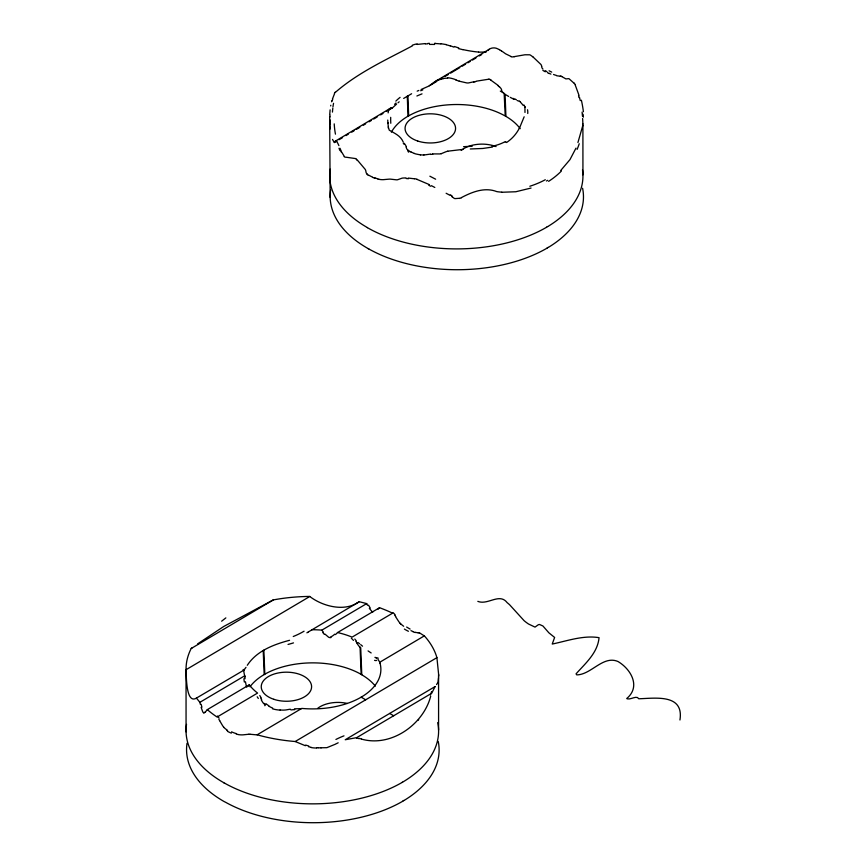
<?xml version="1.0" encoding="UTF-8"?>
<svg xmlns="http://www.w3.org/2000/svg" width="866" height="866" viewBox="0 0 866 866"><rect width="100%" height="100%" fill="white"/><g stroke="black" fill="none" stroke-linecap="round" stroke-linejoin="round"><path stroke-width="1.3" d="M438.575 730.07L438.575 673.921L436.908 657.651A126.577 73.08 0 0 0 424.351 635.861A7.653 2.793 70.2 0 1 424.134 635.796L420.421 633.436A17.905 8.281 78.5 0 0 419.653 633.078M582.937 174.845L582.905 123.795M582.948 125.029L577.925 142.533M438.586 675.74L438.564 676.443M329.665 116.38L330.173 197.491M438.51 677.656L438.012 682.202L436.583 684.562M329.762 114.117L330.108 109.852M524.98 112.45L524.937 107.774M330.682 105.923L330.801 105.295M524.157 116.791L519.373 128.363M331.624 101.777L331.938 100.662M430.705 696.177C423.366 724.788 390.783 747.488 361.544 739.109M332.447 99.027L334.493 93.788M575.987 148.118L569.958 159.636L560.724 170.494M245.987 667.307L244.028 670.057L196.441 698.093L199.884 702.326L200.317 704.285M205.415 711.971L207.31 709.633A126.772 73.188 0 0 0 217.085 717.037L257.581 693.071A68.804 39.728 0 0 1 249.289 684.8L248.347 686.273M335.207 92.5C357.853 72.668 386.041 59.851 412.476 45.811M247.286 665.294C256.704 650.875 273.667 644.51 289.558 640.288M487.904 50.596L488.467 49.957A8.617 6.831 27.4 0 1 490.654 48.496A9.147 7.35 30.6 0 1 493.23 47.933L494.15 47.911A8.238 6.712 32.3 0 1 496.532 48.344L499.52 49.676M335.488 634.594L337.567 632.548A68.804 39.728 0 0 1 352.094 637.127L392.59 613.171A126.772 73.188 0 0 0 379.546 607.716L378.15 609.155M396.585 104.115L392.45 107.871A11.301 3.009 -70.4 0 1 391.822 108.055L391.064 108.055A16.129 4.189 88 0 0 390.718 108.066L335.261 141.212M389.938 108.629L390.718 108.109M398.024 102.805L399.183 101.809M431.3 84.467L433.108 82.952M197.643 643.86L223.764 626.464L273.169 599.986M191.234 648.472L192.025 647.941M403.675 98.421L411.61 93.745M356.824 603.245L359.098 601.827M356.64 603.364C342.633 611.439 322.758 606.048 310.439 596.999M308.383 631.92L359.282 601.718L366.697 603.602L367.541 605.323M308.155 632.061L306.889 632.84M196.365 698.137C185.876 704.448 186.396 675.404 186.049 669.721A126.122 72.82 0 0 1 191.202 648.493L273.277 599.922A126.111 72.809 0 0 1 309.898 596.425L186.049 669.721L186.06 731.835M547.658 180.323L546.478 181.016M547.583 226.556L546.554 227.173M548.178 247.384L547.074 248.044M403.329 781.63L402.311 782.236M403.924 800.433L402.755 801.126M489.203 49.297L434.18 82.151L436.854 80.614M334.417 142.489L336.722 141.115M339.039 139.729L342.503 137.662M345.978 135.594L348.284 134.208M351.758 132.141L354.064 130.766M356.381 129.38L359.855 127.313M363.319 125.245L365.636 123.86M369.1 121.792L371.417 120.406M373.722 119.032L377.197 116.964M380.661 114.886L382.978 113.511M386.442 111.433L392.222 107.99M429.947 85.463L436.854 81.339M440.296 79.282L442.602 77.908M444.897 76.533L448.35 74.476M450.656 73.101L459.846 67.602M462.152 66.227L465.605 64.171M467.9 62.796L470.195 61.421M472.5 60.046L475.954 57.99M479.396 55.922L481.702 54.558M505.917 141.829L505.311 142.186M311.879 629.777L311.955 629.734A68.609 39.609 0 0 1 321.871 630.134L366.697 603.602M199.884 702.326L244.71 675.794A68.62 39.62 0 0 1 243.768 670.078L243.887 670.122M207.31 709.633L249.289 684.8M337.567 632.548L379.546 607.716M250.047 734.26L256.747 734.855A7.653 5.748 43.9 0 0 257.17 734.801L301.769 708.41A68.414 39.5 0 0 0 361.154 697.184L361.782 696.805A68.425 39.5 0 0 0 379.741 662.263L424.351 635.861M257.17 734.801A126.566 73.069 0 0 0 295.198 741.513L436.908 657.651M391.389 132.141A68.771 39.706 0 0 1 407.962 116.217L408.655 115.871A68.782 39.706 0 0 1 505.224 116.022L504.174 93.766M361.144 697.184L365.701 699.782M429.384 85.821L421.114 89.512M361.144 674.365L360.05 647.064L360.721 647.725L361.782 674.744L361.144 674.365A68.566 39.587 0 0 0 264.779 674.213L264.173 674.614L263.21 650.507M334.969 744.338L338.184 742.801M334.514 744.565L326.872 747.672L321.07 747.78M417.174 91.147L418.852 90.443M461.394 197.6C472.284 191.884 484.657 186.937 496.824 191.613A67.775 59.862 -76.7 0 0 501.793 192.165M531.053 188.041L515.8 191.754L501.782 192.263M441.303 153.661L445.817 151.799A13.845 9.84 5.6 0 1 447.744 151.225M459.402 198.292L454.975 198.617A3.81 3.161 0.5 0 1 454.022 198.238L452.236 196.799M474.081 81.74L468.344 82.963A8.184 5.91 12.4 0 1 466.752 82.919L459.229 81.188M476.029 81.231L488.705 79.217M485.653 52.036L478.617 52.166M447.722 151.193L463.169 149.363M492.44 147.068L482.827 148.465L470.281 148.974M290.327 709.167L285.932 709.947A36.87 31.046 77.1 0 1 280.075 709.968M417.163 44.426L425.303 43.581M514.361 56.615L524.958 54.775L529.635 54.796A4.676 3.204 53.1 0 1 530.555 55.186L533.001 56.95M443.435 78.47L444.193 78.362A18.024 16.681 -25.5 0 1 446.369 78.221L447.668 78.243M430.456 154.094L423.918 155.003M318.309 747.65L316.696 747.748M299.484 708.734L294.429 708.799M248.791 734.249L244.32 734.714A46.32 34.921 71.4 0 1 242.729 734.866A33.655 25.233 69 0 1 237.998 734.541M427.793 43.43L429.46 43.354M432.61 153.91L439.874 153.931A9.504 8 31.1 0 0 441.324 153.693M406.013 177.909L402.787 178.039A11.713 8.324 34.3 0 0 401.597 178.32L397.635 179.738A7.924 5.846 46.1 0 1 396.455 179.825L390.36 179.132A16.79 10.771 39.7 0 0 389.148 179.143L384.829 179.522A44.837 32.951 71.9 0 1 383.292 179.663A32.637 23.869 69.7 0 1 378.864 179.305M434.602 43.322L435.501 43.343M477.826 601.361C487.872 605.464 499.411 592.528 507.14 602.628A55.532 32.064 60 0 1 509.544 604.685L524.125 620.706A42.531 24.551 60 0 0 528.52 624.007L535.026 627.114L538.111 624.884A7.989 4.611 60 0 1 539.594 624.516L542.939 625.999L548.286 632.137A6.625 3.821 60 0 0 548.817 632.765L554.619 637.441L552.237 644.055C567.284 640.905 583.381 635.07 599.055 637.668C597.67 652.91 585.438 663.324 576.052 673.856L576.756 674.895C591.348 674.711 603.061 655.021 618.021 661.527C631.097 669.288 640.992 686.727 626.713 698.526L627.255 698.84C630.913 699.89 636.748 694.987 638.762 698.765C655.226 698.31 684.118 693.558 679.951 719.992M408.211 178.05L414.457 178.797M440.881 43.711L446.25 44.567M420.475 154.906L415.853 153.964A44.956 37.216 -66.3 0 1 414.381 153.488M560.324 76.23L556.611 75.753M417.834 632.775L419.057 632.97M417.434 632.721L415.29 632.321M311.23 747.336L308.512 746.708M237.998 734.444L236.234 734.043M378.864 179.208L377.457 178.894M462.953 49.698L458.385 48.572M203.856 712.826L203.662 712.772A2.468 1.039 72.4 0 1 202.785 711.895L201.118 707.36M517.164 100.521L519.47 101.29M417.011 179.381L429.46 184.664M511.059 56.485L505.668 53.844A8.433 5.943 35.8 0 1 504.737 53.183L501.371 50.802M374.653 178.028L375.335 178.266M455.862 79.975L458.547 80.96A11.247 8.086 7.2 0 0 459.272 81.09M359.466 738.341L361.371 739.044M305.395 745.734L295.198 741.513M450.331 45.768L453.946 47.132M375.454 657.521L376.667 658.073M374.989 657.326L375.682 657.608M522.588 104.754A9.667 1.71 73.9 0 0 522.956 105.024L523.919 105.165A14.311 2.306 -86.7 0 1 524.266 105.327M412.963 631.552L410.971 630.643M372.64 177.238L368.58 175.127M561.969 76.663L565.931 78.914L568.464 78.654A11.713 4.503 77.2 0 1 569.081 78.784L574.245 83.396M513.755 99.211L510.269 97.349M411.112 152.156L408.633 150.727L408.676 152.124M446.131 193.27L449.952 195.283M431.463 185.703L434.819 187.457M369.1 249.213L367.963 248.574M224.868 783.405L223.666 782.723M546.976 71.662L545.212 70.644M508.656 96.451L504.467 93.961M367.368 227.661L368.58 228.343A126.653 73.123 0 0 0 546.565 227.26M389.646 713.454L393.673 715.749M505.755 116.282L505.917 116.369A68.771 39.706 0 0 1 520.195 128.677M490.914 80.181L498.069 85.388M505.084 94.351L505.917 116.369M408.59 150.706L406.89 149.104A1.656 0.92 60.2 0 1 406.565 148.443L406.435 147.956A11.94 6.538 60.5 0 1 406.338 147.469L406.284 147.036M226.849 729.897L224.911 728.382A10.652 6.852 61.7 0 1 223.623 727.148M403.664 626.28L400.969 624.115M533.153 57.08L540.958 64.517A3.41 2.1 57.3 0 1 541.651 66.238M520.065 101.701L522.544 104.569M265.613 704.783L264.801 704.036L264.844 705.747M542.96 69.064L542.246 68.284A1.667 0.996 58 0 1 541.91 67.635L541.78 67.147A11.962 7.188 57.8 0 1 541.715 66.671L541.629 66.227M502.767 92.673L502.291 92.142A1.667 0.985 56.1 0 1 501.944 91.504L501.717 90.54A11.648 7.134 55 0 0 501.652 90.107A3.583 2.176 55.2 0 0 500.927 88.419L499.314 86.546M264.758 703.993L264.184 703.387M366.881 173.795L366.437 173.243A1.667 0.963 60.3 0 1 366.123 172.583L365.928 171.62A11.355 6.43 60.8 0 0 365.853 171.165A3.572 2.035 60.7 0 0 365.257 169.433L357.409 160.134M324.977 634.096L328.571 637.203A3.118 2.349 22.7 0 0 330.985 637.56M336.571 141.45L336.885 141.808A8.238 1.949 74.7 0 1 337.74 143.182L338.887 145.585M344.159 156.14L341.605 151.994M403.242 142.002C400.449 135.54 394.539 133.353 389.278 130.171A8.27 1.689 88.3 0 1 388.975 129.305L388.563 127.778M323.473 632.299L322.271 630.729A18.478 14.17 18.8 0 1 321.968 630.102M404.27 143.301L405.645 145.315A3.41 1.764 61.3 0 1 406.241 147.025M378.009 659.34L379.308 661.505M395.546 616.614L398.761 621.593A10.424 5.672 58 0 0 399.778 622.849M355.958 641.446L357.247 643.384M369.327 608.387L372.12 611.677A2.425 1.71 42.7 0 0 372.802 612.035M219.672 720.696L222.681 725.805A10.424 6.473 60.8 0 0 223.666 727.072M261.694 699.728L260.742 698.007M524.255 105.511L524.764 106.897M575.197 84.933L579.018 95.368M341.15 151.052L340.013 148.281M332.512 139.404L334.233 142.446A5.218 1.158 82.2 0 0 334.579 142.435L335.045 141.569A8.638 2.133 77.9 0 1 335.467 141.039L335.716 140.996A9.147 2.252 75.9 0 1 336.571 141.494M579.506 97.317L580.252 100.618M388.336 126.577L387.968 123.741M245.446 681.737L246.28 685.915A3.063 0.736 81.5 0 0 246.853 687.182M245.035 678.727L244.797 676.714M582.093 112.104L582.472 116.152M330.141 128.991L329.816 125.343M387.914 123.134L387.752 120.049M582.883 123.6L582.656 118.934A7.783 0.725 88 0 0 582.591 118.534M263.849 650.128L264.823 674.235M407.918 95.747L408.655 115.871M407.28 96.126L408.005 116.239M408.027 150.283L408.027 151.647M547.085 248.131A126.653 73.123 0 0 1 369.176 249.159M367.974 248.488A126.663 73.123 0 0 1 330.639 190M582.591 188.247A126.663 73.123 0 0 1 548.265 247.438M582.504 169.855A126.663 73.123 0 0 1 547.745 226.567M367.455 227.617A126.663 73.123 0 0 1 330.119 169.13M461.21 150.435A25.255 14.581 0 0 1 496.077 146.592M545.299 179.738A115.6 86.232 23.4 0 1 529.84 186.255M461.481 197.762A20.632 18.435 4.1 0 1 459.478 198.476M451.673 196.387A7.783 6.192 6.5 0 1 452.214 196.82M450.331 194.839A17.017 13.564 6.2 0 1 452.117 195.987M435.641 179.197A143.659 7.902 27.7 0 1 429.872 176.199M428.746 185.248A102.058 18.413 26.3 0 1 430.662 186.244M414.446 178.656A22.159 14.57 25.3 0 1 417.022 179.23M406.316 178.548A36.773 20.589 22.3 0 1 408.481 178.71M377.479 178.699A48.55 36.881 78.6 0 1 375.368 178.039M374.621 178.158A51.224 40.431 -89.1 0 1 372.596 177.389M368.526 175.484A12.286 8.238 66.1 0 1 367.281 174.64M367.368 174.282A4.676 2.847 61.3 0 1 366.87 173.828M356.305 159.366A9.115 3.843 61.7 0 1 357.322 160.491M356.316 159.008A4.676 2.23 64.2 0 0 355.764 158.608L345.913 157.19A9.927 4.211 80.1 0 1 344.148 156.659M341.475 152.362A9.136 3.929 78.4 0 1 340.988 151.377M339.007 148.281A27.106 3.41 70.9 0 1 339.905 150.532M335.467 134.154A58.336 21.466 -78 0 1 334.211 123.87M330.357 124.249A40.042 9.862 -82.7 0 1 330.26 120.017M329.924 117.007A31.338 5.748 84.9 0 1 330 114.799M332.457 112.082A76.565 35.907 67.4 0 1 332.825 108.163M332.955 106.886A93.82 52.891 56.4 0 1 333.551 103.314M332.208 100.824A109.062 69.172 41 0 1 332.696 99.168M334.438 93.441A17.71 5.477 -87.7 0 1 335.174 92.207M412.292 45.27A21.369 19.009 -39.1 0 1 417.131 43.863M425.368 43.95A109.04 96.905 25.2 0 1 427.858 43.798M429.558 44.437A93.809 88.072 38.4 0 1 434.635 44.458M435.501 43.527A76.565 74.465 71.1 0 1 440.859 43.95M446.185 44.761A35.831 32.713 -20.9 0 1 450.244 45.952M458.731 47.879A38.429 24.151 8.1 0 1 454.423 46.493M478.595 52.079A58.325 26.391 9.8 0 1 462.996 49.6M486.291 51.798A5.218 4.07 20.6 0 1 485.653 52.025M499.487 49.741A24.529 20.957 33.5 0 1 501.327 50.867M514.404 56.691A9.927 7.015 37.9 0 1 511.113 56.788M545.364 71.759A14.354 8.075 57 0 1 542.852 70.352M549.206 73.545A48.442 16.876 45.3 0 1 547.409 72.625M550.884 74.119A52.003 14.462 41.2 0 1 549.196 73.296M551.729 72.116A47.338 14.798 43.4 0 1 549.087 70.763M556.448 75.418A32.107 13.066 51.2 0 1 553.526 74.454M560.302 76.078A26.467 13.261 81.1 0 1 561.157 76.165M561.168 76.349A17.331 8.476 76.6 0 1 561.958 76.598M574.288 83.201A22.159 8.844 87.2 0 1 575.262 84.706M578.553 95.671A102.069 73.545 -70.6 0 1 579.04 97.598M581.389 100.196A143.68 122.496 -46.3 0 1 583.403 111.736M583.089 114.269A16.043 3.118 -90 0 1 583.348 117.148M579.224 143.734A68.858 43.787 79.8 0 1 577.102 149.385M561.406 171.024A115.806 88.245 29.1 0 1 548.622 181.34M414.392 153.423A41.806 34.456 -78.9 0 1 411.177 152.005M423.907 154.96A31.912 25.883 78.2 0 1 420.475 154.819M430.683 154.419A18.965 11.388 19.3 0 1 432.794 154.256M463.559 146.7A42.12 14.408 -6 0 1 472.143 146.365M504.932 141.786A60.479 46.504 31.6 0 1 492.061 146.278M519.286 128.309A61.259 48.041 35.5 0 1 506.545 142.544M527.524 109.755A42.434 14.484 -52.1 0 1 527.751 113.489M525.002 106.561A39.457 11.886 -59.7 0 1 525.229 107.373M519.47 101.225A17.948 6.712 89.3 0 1 520.076 101.603M516.352 99.666A44.177 8.877 40.7 0 1 515.378 99.309M515.302 99.384A31.728 7.372 44.7 0 1 513.159 98.378M501.555 91.807A43.776 0.877 30.4 0 1 500.31 91.092M504.142 93.29A8.097 3.67 50.9 0 1 502.843 92.272M497.928 85.604A23.815 19.388 59.7 0 1 499.162 86.752M489.571 79.261A8.249 6.571 49.2 0 1 490.99 79.997M488.705 79.228A4.925 3.67 45.8 0 1 489.528 79.466M473.702 82.173A81.188 20.264 -22.5 0 1 475.629 81.653M447.733 77.724A31.804 30.862 -63.4 0 1 455.938 79.78M438.369 80.159A22.31 20.86 -26.9 0 1 443.457 78.665M436.8 80.495A24.064 22.624 -28 0 1 438.239 79.845M433.238 83.104A15.415 13.098 -28.8 0 1 434.299 82.313M431.181 84.348A11.182 7.199 -35.3 0 1 429.32 85.68M420.67 90.746A60.631 13.217 -16.6 0 1 422.825 89.88M416.882 96.007A67.115 26.597 -10.8 0 1 422.013 93.874M395.849 101.116A67.494 34.326 -5.6 0 1 400.081 97.36M394.593 104.342A61.822 20.708 -19.9 0 1 395.978 102.989M389.494 109.646A24.616 6.906 80.6 0 1 389.992 108.889M388.336 110.718A22.592 6.668 77.1 0 1 389.299 108.986M388.12 112.872A17.85 4.774 80.9 0 1 388.401 111.606M390.793 123.275A28.297 7.621 80.7 0 1 390.696 117.343M388.076 123.297A10.987 1.591 -89.3 0 1 388.033 122.712M388.358 128.179A24.313 8.682 -80.8 0 1 388.109 126.977M403.242 143.171A23.458 5.337 56.2 0 1 404.141 144.33M402.842 801.18A126.263 72.896 0 0 1 225.463 802.208L224.262 801.624A126.274 72.906 0 0 1 187.045 743.223M438.239 741.469A126.274 72.906 0 0 1 404.011 800.487M402.322 782.323A126.263 72.896 0 0 1 224.944 783.351M437.72 722.623A126.274 72.906 0 0 1 403.491 781.63M223.742 782.68A126.274 72.906 0 0 1 186.526 724.377M361.739 674.766A68.566 39.587 0 0 1 375.346 686.132M249.971 686.781A68.566 39.587 0 0 1 264.13 674.582M317.757 708.269A25.179 14.538 0 0 1 347.374 703.463M370.28 608.094A36.264 23.544 44.9 0 1 368.537 605.15M225.853 617.891A87.802 2.587 -39 0 1 221.642 621.193M392.991 612.543A22.722 17.168 59.5 0 1 395.145 614.828M394.744 615.261A14.895 10.186 57.2 0 1 395.686 616.505M400.947 624.202A10.652 5.716 57.8 0 1 399.724 622.946M408.406 631.271A36.794 14.56 51.4 0 1 404.4 629.084M410.105 629.062A45.53 13.38 45.7 0 1 406.641 627.038M415.399 632.537A33.016 12.903 53.7 0 1 413.082 631.812M419.047 632.894A24.724 11.626 81 0 1 419.653 633.024M438.716 675.253A11.756 0.801 -81.9 0 1 438.878 674.928M418.289 720.166A51.354 1.245 -56.2 0 1 418.689 719.581M430.424 694.976A18.597 3.735 -76.4 0 1 431.625 691.598M205.307 711.722A13.109 5.456 75.4 0 1 203.889 712.967M201.94 707.251A37.823 16.692 72.5 0 1 201.172 704.318M248.802 734.281A17.342 11.301 37.4 0 1 250.058 734.292M236.277 733.61A45.53 35.192 76.1 0 1 231.568 731.846M231.341 733.123A36.794 28.643 78.2 0 1 227.422 731.294M227.628 730.633A25.623 18.457 68.1 0 1 226.795 730.103M218.871 719.375A14.581 7.264 61.5 0 1 219.704 720.664M217.431 716.063A23.783 10.825 60.8 0 1 219.098 718.217M335.911 739.456A51.354 30.321 -23 0 1 343.986 735.851M318.32 747.823A11.908 8.768 -3.1 0 1 321.026 747.943M316.707 747.986A22.581 20.676 -3.8 0 1 311.175 747.542M308.74 745.994A48.918 46.19 -9.9 0 1 305.666 745.052M356.467 738.038A18.597 12.914 -22.9 0 1 359.184 738.698M245.046 676.79A17.948 3.183 83.1 0 1 244.959 675.935M351.347 638.253A21.347 15.848 53.7 0 1 353.469 640.396M257.191 696.784A21 3.475 57.8 0 1 258.317 698.461M268.796 705.747A20.297 14.56 65.3 0 1 266.079 703.744M272.671 708.085A34.846 28.924 84.1 0 1 268.796 706.147M280.086 710.088A39.814 34.196 -75.8 0 1 272.487 708.778M290.911 709.925A22.202 12.319 11.7 0 1 294.797 709.644M301.281 708.713A14.538 13.066 32.5 0 1 299.517 708.929M379.893 662.999A16.746 1.364 71.5 0 1 379.741 662.88M376.688 657.933A22.819 8.227 -79.2 0 1 378.269 658.192M371.168 652.953A36.751 5.369 42.4 0 1 368.072 650.907M376.699 660.293A39.176 5.586 43.5 0 1 374.556 660.336M359.639 643.784A34.207 2.663 38.6 0 1 357.918 642.485M362.529 646.188A20.557 4.482 45.4 0 1 360.689 644.607M359.931 647.292A14.246 7.036 55.9 0 1 357.084 643.46M304.063 631.206A31.847 12.774 -24 0 1 293.249 636.51M293.498 642.886A40.15 14.473 -20.5 0 1 288.042 644.423M334.709 634.183A18.706 12.806 8.1 0 1 330.466 637.062M324.339 634.377A37.335 26.749 24.6 0 1 322.834 632.526M354.789 639.054A16.519 12.622 53.3 0 1 356.413 641.154M244.006 669.44A41.222 5.239 -45 0 1 243.043 669.754M244.342 682.072A34.51 12.016 82.2 0 1 243.887 678.738M259.757 695.485A16.995 6.809 62 0 1 261.11 697.779M263.849 703.798A15.62 10.825 61.5 0 1 261.294 699.912M435.089 686.565L431.712 693.244L356.695 737.637L345.22 739.748L435.089 686.565M417.693 141.017A25.255 14.581 0 0 0 455.57 128.385A25.255 14.581 0 0 0 417.693 115.763A25.255 14.581 0 0 0 417.693 141.017M273.829 699.306A25.179 14.538 0 0 0 311.598 686.716A25.179 14.538 0 0 0 273.829 674.127A25.179 14.538 0 0 0 273.829 699.306"/></g></svg>
